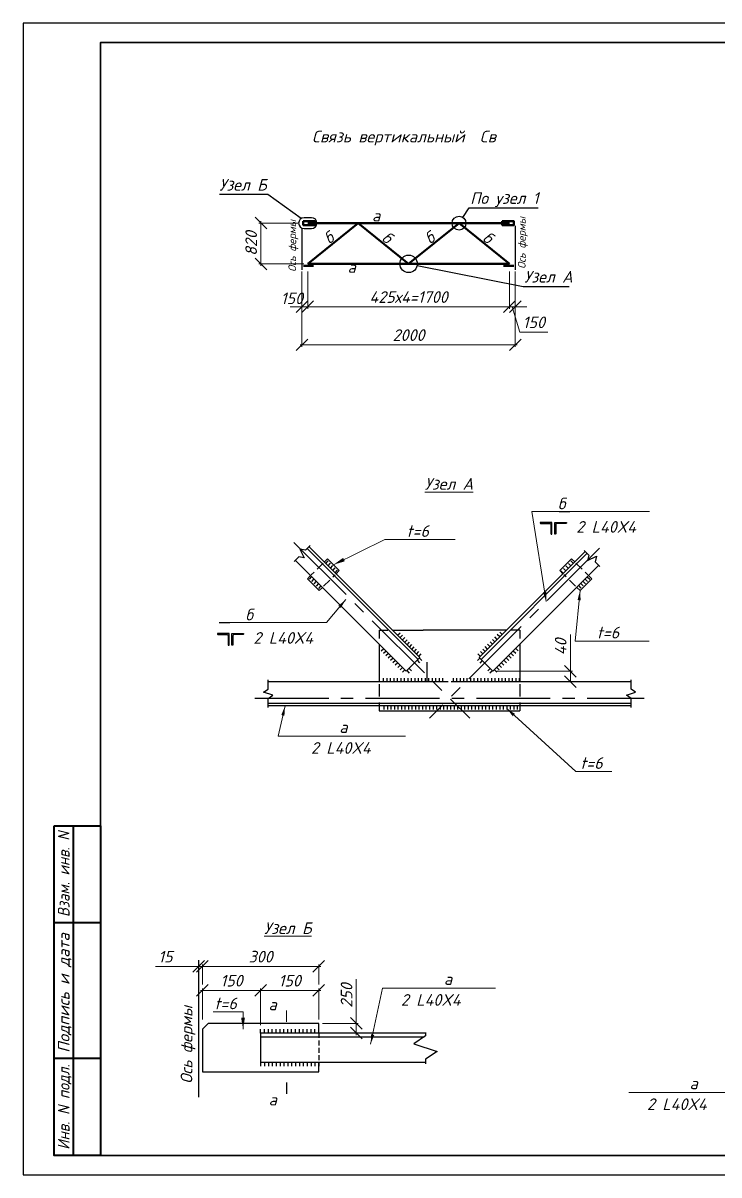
# Model space of a CAD drawing. Extents: x 108150 to 142535, y -18867 to -9422.
# Drawn here: x 139541.3 to 139720.8, y -16848.3 to -16551.3 of the extents above; entities that cross this region are included whole.
import ezdxf
from ezdxf.enums import TextEntityAlignment as Align

# ---------------------------------------------------------------- set-up
doc = ezdxf.new("R2010")
doc.units = 0
doc.header["$MEASUREMENT"] = 0
doc.header["$PDMODE"] = 32
doc.header["$PDSIZE"] = 0.6
for name, pattern in [('НЕВИДИМАЯ', [9.525, 6.35, -3.175]), ('НЕВИДИМАЯ2', [4.7625, 3.175, -1.5875]), ('осевая2', [28.575, 19.05, -3.175, 3.175, -3.175])]:
    doc.linetypes.add(name, pattern=pattern)
doc.styles.add('ISO_1.0', font='isocpeur.ttf')
doc.styles.add('Romans', font='Romans.shx')
doc.styles.add('ГОСТ -3', font='isocpeui.ttf', dxfattribs={"height": 3})
doc.dimstyles.new('FM 100-ISO-3', dxfattribs={"dimtxt": 3, "dimasz": 3, "dimexe": 0.5, "dimexo": 1, "dimgap": 1, "dimtad": 1, "dimdec": 0, "dimlfac": 100, "dimdsep": 46, "dimtxsty": 'ISO_1.0', "dimblk": 'OBLIQUE', "dimcen": 3, "dimdle": 0.5, "dimclrd": 7, "dimclre": 7, "dimclrt": 7, "dimadec": 0, "dimazin": 0, "dimtfac": 1, "dimtdec": 0, "dimtmove": 1, "dimatfit": 3, "dimfxl": 1, "dimlwd": 15, "dimlwe": 15, "dimarcsym": 0})
doc.dimstyles.new('FM-50-Р-3', dxfattribs={"dimtxt": 3.5, "dimasz": 3, "dimexe": 0.5, "dimexo": 1, "dimgap": 1, "dimtad": 1, "dimdec": 0, "dimlfac": 50, "dimdsep": 46, "dimtxsty": 'Romans', "dimblk": 'OBLIQUE', "dimcen": 3, "dimdle": 0.5, "dimclrd": 7, "dimclre": 7, "dimclrt": 7, "dimadec": 0, "dimazin": 0, "dimtfac": 1, "dimtdec": 0, "dimtmove": 0, "dimatfit": 3, "dimfxl": 1.25, "dimlwd": 15, "dimlwe": 15, "dimarcsym": 0})
doc.dimstyles.new('FM10-ISO-3', dxfattribs={"dimtxt": 3, "dimasz": 3, "dimexe": 0.5, "dimexo": 1, "dimgap": 1, "dimtad": 1, "dimdec": 0, "dimlfac": 10, "dimdsep": 46, "dimtxsty": 'ISO_1.0', "dimblk": 'OBLIQUE', "dimcen": 3, "dimdle": 0.5, "dimclrd": 7, "dimclre": 7, "dimclrt": 7, "dimadec": 0, "dimazin": 0, "dimtfac": 1, "dimtdec": 0, "dimtmove": 0, "dimatfit": 3, "dimfxl": 1.25, "dimlwd": 15, "dimlwe": 15, "dimarcsym": 0})
doc.dimstyles.new('FM100-ISO-3', dxfattribs={"dimtxt": 3, "dimasz": 3, "dimexe": 0.5, "dimexo": 1, "dimgap": 1, "dimtad": 1, "dimdec": 0, "dimlfac": 100, "dimdsep": 46, "dimtxsty": 'ISO_1.0', "dimblk": 'OBLIQUE', "dimcen": 3, "dimdle": 0.5, "dimclrd": 7, "dimclre": 7, "dimclrt": 7, "dimadec": 0, "dimazin": 0, "dimtfac": 1, "dimtdec": 0, "dimtmove": 0, "dimatfit": 3, "dimfxl": 1.25, "dimlwd": 15, "dimlwe": 15, "dimarcsym": 0})
doc.dimstyles.new('м100', dxfattribs={"dimtxt": 2.5, "dimasz": 2.5, "dimexe": 2, "dimexo": 0.625, "dimtad": 1, "dimdec": 0, "dimlfac": 100, "dimtxsty": 'Standard', "dimblk": 'OBLIQUE', "dimcen": -2.5, "dimdle": 2, "dimadec": 0, "dimazin": 0, "dimtfac": 1, "dimtdec": 0, "dimtmove": 0, "dimatfit": 3, "dimfxl": 1, "dimarcsym": 0})

# ---------------------------------------------------------------- blocks, each defined once
blk = doc.blocks.new('_Oblique')
at = {"color": 0, "linetype": 'ByBlock', "lineweight": -2}
blk.add_line((-0.5, -0.5), (0.5, 0.5), dxfattribs=at)
blk = doc.blocks.new('*D2775')
at = {"color": 7, "lineweight": 15, "transparency": 16777216}
for p, q in [((139613.28, -16615.4), (139613.28, -16625)), ((139614.78, -16615.4), (139614.78, -16625)), ((139613.28, -16624.5), (139610.28, -16624.5)), ((139613.28, -16624.5), (139614.78, -16624.5)), ((139614.78, -16624.5), (139617.78, -16624.5))]:
    blk.add_line(p, q, dxfattribs=at)
at = {"layer": 'Defpoints', "color": 0, "lineweight": 0, "transparency": 16777216}
for p in [(139613.28, -16614.4), (139614.78, -16614.4), (139614.78, -16624.5)]:
    blk.add_point(p, dxfattribs=at)
at = {"color": 7, "lineweight": 15, "transparency": 16777216, "xscale": 3, "yscale": 3, "zscale": 3}
blk.add_blockref('_Oblique', (139613.28, -16624.5), dxfattribs=at)
at = {"color": 7, "lineweight": 15, "transparency": 16777216, "xscale": 3, "yscale": 3, "zscale": 3, "rotation": 180}
blk.add_blockref('_Oblique', (139614.78, -16624.5), dxfattribs=at)
at = {"color": 7, "lineweight": 25, "transparency": 16777216, "insert": (139610.69, -16622.31), "char_height": 3, "attachment_point": 5, "style": 'ГОСТ -3'}
blk.add_mtext('150', dxfattribs=at)
blk = doc.blocks.new('*D2776')
at = {"color": 7, "lineweight": 15, "transparency": 16777216}
for p, q in [((139614.78, -16615.4), (139614.78, -16625)), ((139666.78, -16615.4), (139666.78, -16625)), ((139614.28, -16624.5), (139667.28, -16624.5))]:
    blk.add_line(p, q, dxfattribs=at)
at = {"layer": 'Defpoints', "color": 0, "lineweight": 0, "transparency": 16777216}
for p in [(139614.78, -16614.4), (139666.78, -16614.4), (139666.78, -16624.5)]:
    blk.add_point(p, dxfattribs=at)
at = {"color": 7, "lineweight": 15, "transparency": 16777216, "xscale": 3, "yscale": 3, "zscale": 3, "rotation": 180}
blk.add_blockref('_Oblique', (139614.78, -16624.5), dxfattribs=at)
at = {"color": 7, "lineweight": 15, "transparency": 16777216, "xscale": 3, "yscale": 3, "zscale": 3}
blk.add_blockref('_Oblique', (139666.78, -16624.5), dxfattribs=at)
at = {"color": 7, "lineweight": 25, "transparency": 16777216, "insert": (139640.78, -16621.99), "char_height": 3, "attachment_point": 5, "style": 'ГОСТ -3'}
blk.add_mtext('425х4=1700', dxfattribs=at)
blk = doc.blocks.new('*D2777')
at = {"color": 7, "lineweight": 15, "transparency": 16777216}
for p, q in [((139666.78, -16615.4), (139666.78, -16625)), ((139668.28, -16615.4), (139668.28, -16625)), ((139666.78, -16624.5), (139663.78, -16624.5)), ((139666.78, -16624.5), (139668.28, -16624.5)), ((139666.78, -16624.5), (139668.28, -16624.5)), ((139667.53, -16624.5), (139669.48, -16631)), ((139668.28, -16624.5), (139671.28, -16624.5)), ((139669.48, -16631), (139676.68, -16631))]:
    blk.add_line(p, q, dxfattribs=at)
at = {"layer": 'Defpoints', "color": 0, "lineweight": 0, "transparency": 16777216}
for p in [(139666.78, -16614.4), (139668.28, -16614.4), (139668.28, -16624.5)]:
    blk.add_point(p, dxfattribs=at)
at = {"color": 7, "lineweight": 15, "transparency": 16777216, "xscale": 3, "yscale": 3, "zscale": 3}
blk.add_blockref('_Oblique', (139666.78, -16624.5), dxfattribs=at)
at = {"color": 7, "lineweight": 15, "transparency": 16777216, "xscale": 3, "yscale": 3, "zscale": 3, "rotation": 180}
blk.add_blockref('_Oblique', (139668.28, -16624.5), dxfattribs=at)
at = {"color": 7, "lineweight": 25, "transparency": 16777216, "insert": (139673.08, -16628.5), "char_height": 3, "attachment_point": 5, "style": 'ГОСТ -3'}
blk.add_mtext('150', dxfattribs=at)
blk = doc.blocks.new('*D2778')
at = {"color": 7, "lineweight": 15, "transparency": 16777216}
for p, q in [((139613.28, -16622.31), (139613.28, -16634.8)), ((139668.28, -16622.31), (139668.28, -16634.8)), ((139612.78, -16634.3), (139668.78, -16634.3))]:
    blk.add_line(p, q, dxfattribs=at)
at = {"layer": 'Defpoints', "color": 0, "lineweight": 0, "transparency": 16777216}
for p in [(139613.28, -16621.31), (139668.28, -16621.31), (139668.28, -16634.3)]:
    blk.add_point(p, dxfattribs=at)
at = {"color": 7, "lineweight": 15, "transparency": 16777216, "xscale": 3, "yscale": 3, "zscale": 3, "rotation": 180}
blk.add_blockref('_Oblique', (139613.28, -16634.3), dxfattribs=at)
at = {"color": 7, "lineweight": 15, "transparency": 16777216, "xscale": 3, "yscale": 3, "zscale": 3}
blk.add_blockref('_Oblique', (139668.28, -16634.3), dxfattribs=at)
at = {"color": 7, "lineweight": 25, "transparency": 16777216, "insert": (139640.78, -16631.8), "char_height": 3, "attachment_point": 5, "style": 'ГОСТ -3'}
blk.add_mtext('2000', dxfattribs=at)
blk = doc.blocks.new('*D2919')
at = {"color": 7, "lineweight": 15, "ltscale": 0.5, "transparency": 16777216}
for p, q in [((139682.51, -16718.46), (139682.51, -16709.01)), ((139682.51, -16721.11), (139682.51, -16717.96)), ((139663.53, -16718.46), (139683.01, -16718.46)), ((139663.53, -16721.11), (139683.01, -16721.11))]:
    blk.add_line(p, q, dxfattribs=at)
at = {"layer": 'Defpoints', "color": 0, "lineweight": 0, "ltscale": 0.5, "transparency": 16777216}
for p in [(139662.53, -16718.46), (139662.53, -16721.11), (139682.51, -16721.11)]:
    blk.add_point(p, dxfattribs=at)
at = {"color": 7, "lineweight": 15, "ltscale": 0.5, "transparency": 16777216, "xscale": 3, "yscale": 3, "zscale": 3}
for p, rotation in [((139682.51, -16718.46), 90), ((139682.51, -16721.11), 270)]:
    blk.add_blockref('_Oblique', p, dxfattribs=dict(at, rotation=rotation))
at = {"color": 7, "lineweight": 25, "ltscale": 0.5, "transparency": 16777216, "insert": (139680.01, -16712.18), "char_height": 3, "attachment_point": 5, "rotation": 90, "style": 'ГОСТ -3'}
blk.add_mtext('40', dxfattribs=at)
blk = doc.blocks.new('*U2672')
at = {"color": 0, "linetype": 'ByBlock', "lineweight": -2, "ltscale": 100}
blk.add_lwpolyline([(0, 0), (75, 0), (75, 3, 0.414214), (72, 6), (15, 6, -0.414214), (6, 15), (6, 72, 0.414214), (3, 75), (0, 75)], format="xyb", close=True, dxfattribs=at)
blk = doc.blocks.new('*U2670')
at = {"color": 0, "lineweight": -2}
for p, q in [((0, 0), (0, 1)), ((1, 0), (1, 1)), ((2, 0), (2, 1)), ((3, 0), (3, 1)), ((4, 0), (4, 1)), ((5, 0), (5, 1)), ((6, 0), (6, 1)), ((7, 0), (7, 1)), ((8, 0), (8, 1)), ((9, 0), (9, 1)), ((10, 0), (10, 1)), ((11, 0), (11, 1)), ((12, 0), (12, 1)), ((13, 0), (13, 1)), ((14, 0), (14, 1)), ((15, 0), (15, 1))]:
    blk.add_line(p, q, dxfattribs=at)
blk = doc.blocks.new('*D2920')
at = {"color": 7, "lineweight": 15, "ltscale": 0.1, "transparency": 16777216}
for p, q in [((139587.12, -16800.75), (139603.12, -16800.75)), ((139587.62, -16808.25), (139587.62, -16800.25)), ((139602.62, -16809.75), (139602.62, -16800.25))]:
    blk.add_line(p, q, dxfattribs=at)
at = {"layer": 'Defpoints', "color": 0, "lineweight": 0, "ltscale": 0.1, "transparency": 16777216}
for p in [(139602.62, -16800.75), (139587.62, -16809.25), (139602.62, -16810.75)]:
    blk.add_point(p, dxfattribs=at)
at = {"color": 7, "lineweight": 15, "ltscale": 0.1, "transparency": 16777216, "xscale": 3, "yscale": 3, "zscale": 3, "rotation": 180}
blk.add_blockref('_Oblique', (139587.62, -16800.75), dxfattribs=at)
at = {"color": 7, "lineweight": 15, "ltscale": 0.1, "transparency": 16777216, "xscale": 3, "yscale": 3, "zscale": 3}
blk.add_blockref('_Oblique', (139602.62, -16800.75), dxfattribs=at)
at = {"color": 7, "lineweight": 25, "ltscale": 0.1, "transparency": 16777216, "insert": (139595.12, -16798.25), "char_height": 3, "attachment_point": 5, "style": 'ГОСТ -3'}
blk.add_mtext('150', dxfattribs=at)
blk = doc.blocks.new('*D2921')
at = {"color": 7, "lineweight": 15, "ltscale": 0.1, "transparency": 16777216}
for p, q in [((139602.12, -16800.75), (139618.12, -16800.75)), ((139602.62, -16809.75), (139602.62, -16800.25)), ((139617.62, -16808.25), (139617.62, -16800.25))]:
    blk.add_line(p, q, dxfattribs=at)
at = {"layer": 'Defpoints', "color": 0, "lineweight": 0, "ltscale": 0.1, "transparency": 16777216}
for p in [(139617.62, -16800.75), (139617.62, -16809.25), (139602.62, -16810.75)]:
    blk.add_point(p, dxfattribs=at)
at = {"color": 7, "lineweight": 15, "ltscale": 0.1, "transparency": 16777216, "xscale": 3, "yscale": 3, "zscale": 3, "rotation": 180}
blk.add_blockref('_Oblique', (139602.62, -16800.75), dxfattribs=at)
at = {"color": 7, "lineweight": 15, "ltscale": 0.1, "transparency": 16777216, "xscale": 3, "yscale": 3, "zscale": 3}
blk.add_blockref('_Oblique', (139617.62, -16800.75), dxfattribs=at)
at = {"color": 7, "lineweight": 25, "ltscale": 0.1, "transparency": 16777216, "insert": (139610.12, -16798.25), "char_height": 3, "attachment_point": 5, "style": 'ГОСТ -3'}
blk.add_mtext('150', dxfattribs=at)
blk = doc.blocks.new('*D2779')
at = {"color": 7, "lineweight": 15, "ltscale": 0.1, "transparency": 16777216}
for p, q in [((139587.12, -16794.55), (139618.12, -16794.55)), ((139587.62, -16799.25), (139587.62, -16794.05)), ((139617.62, -16799.25), (139617.62, -16794.05))]:
    blk.add_line(p, q, dxfattribs=at)
at = {"layer": 'Defpoints', "color": 0, "lineweight": 0, "ltscale": 0.1, "transparency": 16777216}
for p in [(139617.62, -16794.55), (139587.62, -16800.25), (139617.62, -16800.25)]:
    blk.add_point(p, dxfattribs=at)
at = {"color": 7, "lineweight": 15, "ltscale": 0.1, "transparency": 16777216, "xscale": 3, "yscale": 3, "zscale": 3, "rotation": 180}
blk.add_blockref('_Oblique', (139587.62, -16794.55), dxfattribs=at)
at = {"color": 7, "lineweight": 15, "ltscale": 0.1, "transparency": 16777216, "xscale": 3, "yscale": 3, "zscale": 3}
blk.add_blockref('_Oblique', (139617.62, -16794.55), dxfattribs=at)
at = {"color": 7, "lineweight": 25, "ltscale": 0.1, "transparency": 16777216, "insert": (139602.62, -16792.05), "char_height": 3, "attachment_point": 5, "style": 'ГОСТ -3'}
blk.add_mtext('300', dxfattribs=at)
blk = doc.blocks.new('*D2923')
at = {"color": 7, "lineweight": 15, "ltscale": 0.1, "transparency": 16777216}
for p, q in [((139627.28, -16809.25), (139627.28, -16797.87)), ((139618.62, -16809.25), (139627.78, -16809.25)), ((139627.28, -16812.25), (139627.28, -16809.25)), ((139618.62, -16811.75), (139627.78, -16811.75))]:
    blk.add_line(p, q, dxfattribs=at)
at = {"layer": 'Defpoints', "color": 0, "lineweight": 0, "ltscale": 0.1, "transparency": 16777216}
for p in [(139617.62, -16809.25), (139627.28, -16809.25), (139617.62, -16811.75)]:
    blk.add_point(p, dxfattribs=at)
at = {"color": 7, "lineweight": 15, "ltscale": 0.1, "transparency": 16777216, "xscale": 3, "yscale": 3, "zscale": 3}
for p, rotation in [((139627.28, -16809.25), 90), ((139627.28, -16811.75), 270)]:
    blk.add_blockref('_Oblique', p, dxfattribs=dict(at, rotation=rotation))
at = {"color": 7, "lineweight": 25, "ltscale": 0.1, "transparency": 16777216, "insert": (139624.78, -16802.06), "char_height": 3, "attachment_point": 5, "rotation": 90, "style": 'ГОСТ -3'}
blk.add_mtext('250', dxfattribs=at)
blk = doc.blocks.new('*D2924')
at = {"color": 7, "lineweight": 15, "ltscale": 0.1, "transparency": 16777216}
for p, q in [((139586.62, -16794.55), (139575.51, -16794.55)), ((139586.62, -16796.01), (139586.62, -16794.05)), ((139587.62, -16794.55), (139586.62, -16794.55)), ((139587.62, -16796.01), (139587.62, -16794.05)), ((139587.62, -16794.55), (139590.62, -16794.55))]:
    blk.add_line(p, q, dxfattribs=at)
at = {"layer": 'Defpoints', "color": 0, "lineweight": 0, "ltscale": 0.1, "transparency": 16777216}
for p in [(139586.62, -16794.55), (139586.62, -16797.01), (139587.62, -16797.01)]:
    blk.add_point(p, dxfattribs=at)
at = {"color": 7, "lineweight": 15, "ltscale": 0.1, "transparency": 16777216, "xscale": 3, "yscale": 3, "zscale": 3}
blk.add_blockref('_Oblique', (139586.62, -16794.55), dxfattribs=at)
at = {"color": 7, "lineweight": 15, "ltscale": 0.1, "transparency": 16777216, "xscale": 3, "yscale": 3, "zscale": 3, "rotation": 180}
blk.add_blockref('_Oblique', (139587.62, -16794.55), dxfattribs=at)
at = {"color": 7, "lineweight": 25, "ltscale": 0.1, "transparency": 16777216, "insert": (139578.07, -16792.05), "char_height": 3, "attachment_point": 5, "style": 'ГОСТ -3'}
blk.add_mtext('15', dxfattribs=at)

msp = doc.modelspace()

# ---------------------------------------------------------------- linework, layer by layer
at = {"color": 7, "lineweight": 15}
for p, q in [((139612.284, -16602.9258, -754.4947), (139602.182, -16602.9258, -754.4947)), ((139602.682, -16613.9258, -754.4947), (139602.682, -16602.4258, -754.4947)), ((139613.784, -16613.4258, -754.4947), (139602.182, -16613.4258, -754.4947))]:
    msp.add_line(p, q, dxfattribs=at)
at = {"color": 7, "lineweight": 25}
for p, q in [((139613.284, -16604.2982, -754.4947), (139613.284, -16614.9258, -754.4947)), ((139668.284, -16603.5791, -754.4947), (139668.284, -16614.9258, -754.4947)), ((139679.6084, -16677.257, -754.4947), (139682.329, -16677.257, -754.4947)), ((139619.9057, -16689.4675, -754.4947), (139619.0686, -16690.2937, -754.4947)), ((139619.416, -16690.6407, -754.4947), (139620.0523, -16690.0043, -754.4947)), ((139622.9136, -16692.5152, -754.4947), (139619.9057, -16689.4675, -754.4947)), ((139620.0243, -16691.2491, -754.4947), (139620.6607, -16690.6127, -754.4947)), ((139620.6327, -16691.8574, -754.4947), (139621.2691, -16691.221, -754.4947)), ((139679.7813, -16692.5152, -754.4947), (139682.7893, -16689.4675, -754.4947)), ((139681.9884, -16691.9313, -754.4947), (139681.352, -16691.2949, -754.4947)), ((139682.6313, -16691.2885, -754.4947), (139681.9949, -16690.6521, -754.4947)), ((139683.2741, -16690.6456, -754.4947), (139682.6378, -16690.0092, -754.4947)), ((139682.7893, -16689.4675, -754.4947), (139683.6263, -16690.2937, -754.4947)), ((139615.51, -16693.8059, -754.4947), (139614.6947, -16694.6106, -754.4947)), ((139615.7597, -16694.0556, -754.4947), (139615.1233, -16694.692, -754.4947)), ((139621.2411, -16692.4658, -754.4947), (139621.8775, -16691.8294, -754.4947)), ((139621.8494, -16693.0742, -754.4947), (139622.4858, -16692.4378, -754.4947)), ((139622.0969, -16693.3213, -754.4947), (139622.9136, -16692.5152, -754.4947)), ((139680.598, -16693.3213, -754.4947), (139679.7813, -16692.5152, -754.4947)), ((139680.7026, -16693.2171, -754.4947), (139680.0662, -16692.5807, -754.4947)), ((139681.3455, -16692.5742, -754.4947), (139680.7091, -16691.9378, -754.4947)), ((139686.8721, -16694.1187, -754.4947), (139687.5085, -16694.7551, -754.4947)), ((139687.185, -16693.8059, -754.4947), (139688.0002, -16694.6105, -754.4947)), ((139614.6948, -16694.6105, -754.4947), (139617.7027, -16697.6581, -754.4947)), ((139616.366, -16694.6618, -754.4947), (139615.7296, -16695.2982, -754.4947)), ((139616.9722, -16695.268, -754.4947), (139616.3358, -16695.9044, -754.4947)), ((139617.5784, -16695.8742, -754.4947), (139616.942, -16696.5106, -754.4947)), ((139618.1846, -16696.4805, -754.4947), (139617.5482, -16697.1169, -754.4947)), ((139617.7027, -16697.6581, -754.4947), (139618.538, -16696.8338, -754.4947)), ((139684.9922, -16697.6581, -754.4947), (139684.157, -16696.8338, -754.4947)), ((139684.6012, -16696.3896, -754.4947), (139685.2376, -16697.026, -754.4947)), ((139688.0002, -16694.6105, -754.4947), (139684.9922, -16697.6581, -754.4947)), ((139685.1689, -16695.8219, -754.4947), (139685.8053, -16696.4583, -754.4947)), ((139685.7366, -16695.2542, -754.4947), (139686.373, -16695.8905, -754.4947)), ((139686.3044, -16694.6864, -754.4947), (139686.9408, -16695.3228, -754.4947)), ((139591.9426, -16705.8866, -754.4947), (139594.6632, -16705.8866, -754.4947)), ((139636.607, -16707.8317, -754.4947), (139644.5475, -16707.8317, -754.4947)), ((139637.9574, -16709.1821, -754.4947), (139638.5938, -16708.5457, -754.4947)), ((139638.5642, -16709.789, -754.4947), (139639.2006, -16709.1526, -754.4947)), ((139664.2884, -16709.6313, -754.4947), (139663.652, -16708.9949, -754.4947)), ((139664.912, -16709.0077, -754.4947), (139664.2756, -16708.3713, -754.4947)), ((139633.2, -16711.4958, -754.4947), (139633.2, -16721.1059, -754.4947)), ((139639.1711, -16710.3959, -754.4947), (139639.8075, -16709.7595, -754.4947)), ((139639.778, -16711.0028, -754.4947), (139640.4144, -16710.3664, -754.4947)), ((139640.3849, -16711.6097, -754.4947), (139641.0213, -16710.9733, -754.4947)), ((139640.9918, -16712.2165, -754.4947), (139641.6282, -16711.5802, -754.4947)), ((139641.5987, -16712.8234, -754.4947), (139642.2351, -16712.187, -754.4947)), ((139661.1707, -16712.749, -754.4947), (139660.5343, -16712.1126, -754.4947)), ((139661.7942, -16712.1255, -754.4947), (139661.1579, -16711.4891, -754.4947)), ((139662.4178, -16711.5019, -754.4947), (139661.7814, -16710.8655, -754.4947)), ((139663.0413, -16710.8784, -754.4947), (139662.4049, -16710.242, -754.4947)), ((139663.6649, -16710.2548, -754.4947), (139663.0285, -16709.6184, -754.4947)), ((139669.495, -16711.4958, -754.4947), (139669.495, -16721.1059, -754.4947)), ((139634.3752, -16712.671, -754.4947), (139633.7388, -16713.3074, -754.4947)), ((139634.9788, -16713.2746, -754.4947), (139634.3424, -16713.911, -754.4947)), ((139635.5823, -16713.8781, -754.4947), (139634.9459, -16714.5145, -754.4947)), ((139636.1858, -16714.4816, -754.4947), (139635.5494, -16715.118, -754.4947)), ((139636.7893, -16715.0852, -754.4947), (139636.1529, -16715.7216, -754.4947)), ((139642.2056, -16713.4303, -754.4947), (139642.842, -16712.7939, -754.4947)), ((139642.8125, -16714.0372, -754.4947), (139643.4489, -16713.4008, -754.4947)), ((139643.4194, -16714.6441, -754.4947), (139644.0558, -16714.0077, -754.4947)), ((139643.5498, -16715.0688, -754.4947), (139644.1862, -16715.7052, -754.4947)), ((139659.1646, -16715.0882, -754.4947), (139658.5282, -16715.7246, -754.4947)), ((139659.3001, -16714.6196, -754.4947), (139658.6637, -16713.9832, -754.4947)), ((139659.9236, -16713.9961, -754.4947), (139659.2872, -16713.3597, -754.4947)), ((139660.5472, -16713.3726, -754.4947), (139659.9108, -16712.7362, -754.4947)), ((139665.9599, -16715.0309, -754.4947), (139666.5963, -16715.6673, -754.4947)), ((139666.57, -16714.4207, -754.4947), (139667.2064, -16715.0571, -754.4947)), ((139667.1802, -16713.8105, -754.4947), (139667.8166, -16714.4469, -754.4947)), ((139667.7904, -16713.2003, -754.4947), (139668.4268, -16713.8367, -754.4947)), ((139668.4006, -16712.5902, -754.4947), (139669.037, -16713.2265, -754.4947)), ((139637.3929, -16715.6887, -754.4947), (139636.7565, -16716.3251, -754.4947)), ((139637.9964, -16716.2922, -754.4947), (139637.36, -16716.9286, -754.4947)), ((139638.5999, -16716.8957, -754.4947), (139637.9635, -16717.5321, -754.4947)), ((139639.2035, -16717.4993, -754.4947), (139638.5671, -16718.1357, -754.4947)), ((139639.807, -16718.1028, -754.4947), (139639.1706, -16718.7392, -754.4947)), ((139640.9069, -16717.7117, -754.4947), (139641.5433, -16718.3481, -754.4947)), ((139642.9953, -16715.6233, -754.4947), (139643.6317, -16716.2597, -754.4947)), ((139659.7961, -16715.7197, -754.4947), (139659.1597, -16716.3561, -754.4947)), ((139661.8086, -16717.7322, -754.4947), (139661.1722, -16718.3686, -754.4947)), ((139662.9089, -16718.0819, -754.4947), (139663.5453, -16718.7183, -754.4947)), ((139663.5191, -16717.4717, -754.4947), (139664.1555, -16718.1081, -754.4947)), ((139664.1293, -16716.8615, -754.4947), (139664.7657, -16717.4979, -754.4947)), ((139664.7395, -16716.2513, -754.4947), (139665.3759, -16716.8877, -754.4947)), ((139665.3497, -16715.6411, -754.4947), (139665.9861, -16716.2775, -754.4947)), ((139634.328, -16721.1059, -754.4947), (139634.328, -16720.2059, -754.4947)), ((139635.2271, -16721.1059, -754.4947), (139635.2271, -16720.2059, -754.4947)), ((139636.1262, -16721.1059, -754.4947), (139636.1262, -16720.2059, -754.4947)), ((139637.0424, -16721.1059, -754.4947), (139637.0424, -16720.2059, -754.4947)), ((139637.9415, -16721.1059, -754.4947), (139637.9415, -16720.2059, -754.4947)), ((139638.8406, -16721.1059, -754.4947), (139638.8406, -16720.2059, -754.4947)), ((139639.7396, -16721.1059, -754.4947), (139639.7396, -16720.2059, -754.4947)), ((139640.3127, -16718.3059, -754.4947), (139640.949, -16718.9423, -754.4947)), ((139640.6387, -16721.1059, -754.4947), (139640.6387, -16720.2059, -754.4947)), ((139641.5378, -16721.1059, -754.4947), (139641.5378, -16720.2059, -754.4947)), ((139642.4368, -16721.1059, -754.4947), (139642.4368, -16720.2059, -754.4947)), ((139643.3359, -16721.1059, -754.4947), (139643.3359, -16720.2059, -754.4947)), ((139644.235, -16721.1059, -754.4947), (139644.235, -16720.2059, -754.4947)), ((139645.134, -16721.1059, -754.4947), (139645.134, -16720.2059, -754.4947)), ((139646.0331, -16721.1059, -754.4947), (139646.0331, -16720.2059, -754.4947)), ((139646.9322, -16721.1059, -754.4947), (139646.9322, -16720.2059, -754.4947)), ((139647.8312, -16721.1059, -754.4947), (139647.8312, -16720.2059, -754.4947)), ((139648.7303, -16721.1059, -754.4947), (139648.7303, -16720.2059, -754.4947)), ((139649.6294, -16721.1059, -754.4947), (139649.6294, -16720.2059, -754.4947)), ((139652.3265, -16721.1059, -754.4947), (139652.3265, -16720.2059, -754.4947)), ((139653.2256, -16721.1059, -754.4947), (139653.2256, -16720.2059, -754.4947)), ((139654.1247, -16721.1059, -754.4947), (139654.1247, -16720.2059, -754.4947)), ((139655.0237, -16721.1059, -754.4947), (139655.0237, -16720.2059, -754.4947)), ((139655.9228, -16721.1059, -754.4947), (139655.9228, -16720.2059, -754.4947)), ((139656.8219, -16721.1059, -754.4947), (139656.8219, -16720.2059, -754.4947)), ((139657.7209, -16721.1059, -754.4947), (139657.7209, -16720.2059, -754.4947)), ((139658.62, -16721.1059, -754.4947), (139658.62, -16720.2059, -754.4947)), ((139659.5191, -16721.1059, -754.4947), (139659.5191, -16720.2059, -754.4947)), ((139660.4181, -16721.1059, -754.4947), (139660.4181, -16720.2059, -754.4947)), ((139661.3172, -16721.1059, -754.4947), (139661.3172, -16720.2059, -754.4947)), ((139662.3959, -16718.3196, -754.4947), (139661.7595, -16718.9559, -754.4947)), ((139662.2163, -16721.1059, -754.4947), (139662.2163, -16720.2059, -754.4947)), ((139663.1153, -16721.1059, -754.4947), (139663.1153, -16720.2059, -754.4947)), ((139664.0144, -16721.1059, -754.4947), (139664.0144, -16720.2059, -754.4947)), ((139664.9135, -16721.1059, -754.4947), (139664.9135, -16720.2059, -754.4947)), ((139665.8125, -16721.1059, -754.4947), (139665.8125, -16720.2059, -754.4947)), ((139666.7116, -16721.1059, -754.4947), (139666.7116, -16720.2059, -754.4947)), ((139667.6107, -16721.1059, -754.4947), (139667.6107, -16720.2059, -754.4947)), ((139668.5097, -16721.1059, -754.4947), (139668.5097, -16720.2059, -754.4947)), ((139669.4088, -16721.1059, -754.4947), (139669.4088, -16720.2059, -754.4947)), ((139633.2, -16727.4059, -754.4947), (139633.2, -16728.7069, -754.4947)), ((139633.2, -16728.7069, -754.4947), (139669.495, -16728.7069, -754.4947)), ((139634.4108, -16727.4059, -754.4947), (139634.4108, -16728.3059, -754.4947)), ((139635.3156, -16727.4059, -754.4947), (139635.3156, -16728.3059, -754.4947)), ((139636.2204, -16727.4059, -754.4947), (139636.2204, -16728.3059, -754.4947)), ((139637.1252, -16727.4059, -754.4947), (139637.1252, -16728.3059, -754.4947)), ((139638.03, -16727.4059, -754.4947), (139638.03, -16728.3059, -754.4947)), ((139638.9348, -16727.4059, -754.4947), (139638.9348, -16728.3059, -754.4947)), ((139639.8396, -16727.4059, -754.4947), (139639.8396, -16728.3059, -754.4947)), ((139640.7444, -16727.4059, -754.4947), (139640.7444, -16728.3059, -754.4947)), ((139641.6492, -16727.4059, -754.4947), (139641.6492, -16728.3059, -754.4947)), ((139642.554, -16727.4059, -754.4947), (139642.554, -16728.3059, -754.4947)), ((139643.4588, -16727.4059, -754.4947), (139643.4588, -16728.3059, -754.4947)), ((139644.3636, -16727.4059, -754.4947), (139644.3636, -16728.3059, -754.4947)), ((139645.2684, -16727.4059, -754.4947), (139645.2684, -16728.3059, -754.4947)), ((139646.1732, -16727.4059, -754.4947), (139646.1732, -16728.3059, -754.4947)), ((139647.078, -16727.4059, -754.4947), (139647.078, -16728.3059, -754.4947)), ((139647.9828, -16727.4059, -754.4947), (139647.9828, -16728.3059, -754.4947)), ((139648.8876, -16727.4059, -754.4947), (139648.8876, -16728.3059, -754.4947)), ((139649.7924, -16727.4059, -754.4947), (139649.7924, -16728.3059, -754.4947)), ((139650.6972, -16727.4059, -754.4947), (139650.6972, -16728.3059, -754.4947)), ((139651.602, -16727.4059, -754.4947), (139651.602, -16728.3059, -754.4947)), ((139652.5068, -16727.4059, -754.4947), (139652.5068, -16728.3059, -754.4947)), ((139653.4116, -16727.4059, -754.4947), (139653.4116, -16728.3059, -754.4947)), ((139654.3164, -16727.4059, -754.4947), (139654.3164, -16728.3059, -754.4947)), ((139655.2212, -16727.4059, -754.4947), (139655.2212, -16728.3059, -754.4947)), ((139656.126, -16727.4059, -754.4947), (139656.126, -16728.3059, -754.4947)), ((139657.0308, -16727.4059, -754.4947), (139657.0308, -16728.3059, -754.4947)), ((139657.9356, -16727.4059, -754.4947), (139657.9356, -16728.3059, -754.4947)), ((139658.8404, -16727.4059, -754.4947), (139658.8404, -16728.3059, -754.4947)), ((139659.7452, -16727.4059, -754.4947), (139659.7452, -16728.3059, -754.4947)), ((139660.65, -16727.4059, -754.4947), (139660.65, -16728.3059, -754.4947)), ((139661.5548, -16727.4059, -754.4947), (139661.5548, -16728.3059, -754.4947)), ((139662.4596, -16727.4059, -754.4947), (139662.4596, -16728.3059, -754.4947)), ((139663.3644, -16727.4059, -754.4947), (139663.3644, -16728.3059, -754.4947)), ((139664.2692, -16727.4059, -754.4947), (139664.2692, -16728.3059, -754.4947)), ((139665.174, -16727.4059, -754.4947), (139665.174, -16728.3059, -754.4947)), ((139666.0788, -16727.4059, -754.4947), (139666.0788, -16728.3059, -754.4947)), ((139666.9836, -16727.4059, -754.4947), (139666.9836, -16728.3059, -754.4947)), ((139667.8884, -16727.4059, -754.4947), (139667.8884, -16728.3059, -754.4947)), ((139668.7932, -16727.4059, -754.4947), (139668.7932, -16728.3059, -754.4947)), ((139669.495, -16727.4059, -754.4947), (139669.495, -16728.7069, -754.4947)), ((139561.3475, -16758.334, -754.4947), (139549.3475, -16758.334, -754.4947)), ((139549.3475, -16843.334, -754.4947), (139549.3475, -16758.334, -754.4947)), ((139586.6202, -16792.9185, -754.4947), (139586.6202, -16828.251, -754.4947)), ((139561.3475, -16843.334, -754.4947), (139549.3475, -16843.334, -754.4947))]:
    msp.add_line(p, q, dxfattribs=at)
at = {"color": 7, "lineweight": 50}
for p, q in [((139666.784, -16602.9258, -754.4947), (139614.784, -16602.9258, -754.4947)), ((139640.784, -16613.4258, -754.4947), (139627.784, -16602.9222, -754.4947)), ((139640.784, -16613.4258, -754.4947), (139653.784, -16602.9222, -754.4947)), ((139614.784, -16613.4258, -754.4947), (139666.784, -16613.4258, -754.4947))]:
    msp.add_line(p, q, dxfattribs=at)
at = {"color": 7, "lineweight": 50, "ltscale": 0.5}
for p, q in [((139614.784, -16613.4258, -754.4947), (139627.7885, -16602.9258, -754.4947)), ((139653.7794, -16602.9258, -754.4947), (139666.784, -16613.4258, -754.4947))]:
    msp.add_line(p, q, dxfattribs=at)
at = {"color": 7, "lineweight": 50, "ltscale": 0.1}
for p, q in [((139613.6734, -16613.9141, -754.4947), (139616.284, -16613.9141, -754.4947)), ((139667.9547, -16613.9141, -754.4947), (139665.284, -16613.9141, -754.4947))]:
    msp.add_line(p, q, dxfattribs=at)
at = {"color": 7, "linetype": 'осевая2', "lineweight": 25}
for p, q in [((139611.1984, -16685.2372, -754.4947), (139656.5431, -16730.5819, -754.4947)), ((139690, -16686.7337, -754.4947), (139646.1519, -16730.5819, -754.4947)), ((139601.123, -16725.3863, -754.4947), (139701.5719, -16725.3863, -754.4947))]:
    msp.add_line(p, q, dxfattribs=at)
at = {"color": 7, "linetype": 'НЕВИДИМАЯ2', "lineweight": 25, "ltscale": 0.7}
for p, q in [((139618.7583, -16690.6, -754.4947), (139615.6914, -16693.6269, -754.4947)), ((139683.9367, -16690.6, -754.4947), (139687.0036, -16693.6269, -754.4947)), ((139618.8759, -16696.5003, -754.4947), (139621.8494, -16693.5656, -754.4947)), ((139683.8191, -16696.5003, -754.4947), (139680.8456, -16693.5656, -754.4947)), ((139633.2, -16707.8317, -754.4947), (139635.9122, -16707.8317, -754.4947)), ((139633.2, -16707.8317, -754.4947), (139633.2, -16710.3374, -754.4947)), ((139669.495, -16707.8317, -754.4947), (139666.4905, -16707.8317, -754.4947)), ((139669.495, -16707.8317, -754.4947), (139669.495, -16710.5948, -754.4947))]:
    msp.add_line(p, q, dxfattribs=at)
at = {"color": 7, "lineweight": 25, "ltscale": 0.25}
msp.add_line((139666.088, -16707.8317, -754.4947), (139644.5475, -16707.8317, -754.4947), dxfattribs=at)
at = {"color": 7, "lineweight": 25, "ltscale": 0.5}
msp.add_line((139645.5352, -16721.1059, -754.4947), (139645.5352, -16716.1059, -754.4947), dxfattribs=at)
at = {"color": 7, "linetype": 'НЕВИДИМАЯ2', "lineweight": 25}
for p, q in [((139633.2, -16721.7836, -754.4947), (139633.2, -16727.4059, -754.4947)), ((139669.495, -16721.7836, -754.4947), (139669.495, -16727.4059, -754.4947))]:
    msp.add_line(p, q, dxfattribs=at)
at = {"color": 7, "lineweight": 40}
for p, q in [((139554.3475, -16843.334, -754.4947), (139554.3475, -16758.334, -754.4947)), ((139561.3475, -16783.334, -754.4947), (139549.3475, -16783.334, -754.4947)), ((139561.3475, -16818.334, -754.4947), (139549.3475, -16818.334, -754.4947))]:
    msp.add_line(p, q, dxfattribs=at)
at = {"color": 7, "lineweight": 25, "ltscale": 0.1}
for p, q in [((139587.6199, -16810.7463, -754.4947), (139589.1199, -16809.2463, -754.4947)), ((139645.1341, -16811.7463, -754.4947), (139602.6199, -16811.7463, -754.4947)), ((139602.6199, -16811.7463, -754.4947), (139602.6199, -16819.2463, -754.4947)), ((139602.6199, -16812.7463, -754.4947), (139644.7591, -16812.7463, -754.4947)), ((139602.6199, -16819.2463, -754.4947), (139645.1341, -16819.2463, -754.4947))]:
    msp.add_line(p, q, dxfattribs=at)
at = {"color": 7, "linetype": 'НЕВИДИМАЯ', "lineweight": 25, "ltscale": 0.2}
msp.add_line((139617.6199, -16811.7463, -754.4947), (139617.6199, -16819.7463, -754.4947), dxfattribs=at)
at = {"color": 7, "lineweight": 25, "elevation": -754.4947}
msp.add_lwpolyline([(139541.3475, -16848.334), (139961.3475, -16848.334), (139961.3475, -16551.334), (139541.3475, -16551.334)], close=True, dxfattribs=at)
at = {"color": 7, "lineweight": 35, "elevation": -754.4947}
msp.add_lwpolyline([(139561.3475, -16843.334), (139956.3475, -16843.334), (139956.3475, -16556.334), (139561.3475, -16556.334)], close=True, dxfattribs=at)
at = {"color": 7, "lineweight": 25, "elevation": -754.4947}
for points in [[(139613.1126, -16601.728), (139604.4869, -16595.5462), (139592.0369, -16595.5462)], [(139654.7565, -16601.4408), (139656.3673, -16598.9752), (139674.2173, -16598.9752)], [(139642.9881, -16613.8603), (139670.3112, -16619.2457), (139682.1612, -16619.2457)], [(139615.0843, -16686.309), (139643.6969, -16714.9217), (139640.1614, -16718.4572), (139611.5488, -16689.8446)], [(139643.2163, -16715.4023), (139614.6037, -16686.7897)], [(139686.3048, -16687.6149), (139658.9981, -16714.9217), (139662.5336, -16718.4572), (139689.8404, -16691.1504)], [(139659.4787, -16715.4023), (139686.7855, -16688.0955)], [(139604.5565, -16721.1059), (139650.9642, -16721.1059)], [(139651.7308, -16721.1059), (139698.1384, -16721.1059)], [(139604.5565, -16726.6981), (139698.1384, -16726.6981)], [(139698.1384, -16727.4059), (139604.5565, -16727.4059)]]:
    msp.add_lwpolyline(points, dxfattribs=at)
for points, format in [([(139613.8153, -16604.3146), (139615.7526, -16604.3146, 1), (139615.7526, -16601.5371), (139613.8153, -16601.5371, 1), (139613.8153, -16604.3146)], "xyb"), ([(139609.2729, -16808.8734, 0.3, 0.3, 0), (139609.2729, -16805.8734, 0.3, 0.3, 0), (139609.2729, -16806.8734, 0, 0.4, 0), (139607.7729, -16806.8734, 0, 0, 0), (139605.2729, -16806.8734, 0, 0, 0)], "xyseb"), ([(139609.3161, -16824.4202, 0.3, 0.3, 0), (139609.3161, -16827.4202, 0.3, 0.3, 0), (139609.3161, -16826.4202, 0, 0.4, 0), (139607.8161, -16826.4202, 0, 0, 0), (139605.3161, -16826.4202, 0, 0, 0)], "xyseb")]:
    msp.add_lwpolyline(points, format=format, dxfattribs=at)
at = {"color": 7, "lineweight": 50, "ltscale": 0.1, "elevation": -754.4947}
for points in [[(139613.6281, -16602.4376), (139616.6281, -16602.4376), (139616.6281, -16603.4141), (139613.6281, -16603.4141)], [(139664.9409, -16602.4376), (139667.9409, -16602.4376), (139667.9409, -16603.4141), (139664.9409, -16603.4141)]]:
    msp.add_lwpolyline(points, close=True, dxfattribs=at)
at = {"color": 7, "lineweight": 25}
for points in [[(139615.3671, -16686.0262), (139614.1651, -16687.2283), (139612.7508, -16686.9454), (139613.8822, -16689.2082), (139612.468, -16688.9253), (139611.2659, -16690.1274)], [(139686.022, -16687.332), (139687.2241, -16688.5341), (139686.9412, -16689.9483), (139689.204, -16688.8169), (139688.9211, -16690.2312), (139690.1232, -16691.4332)], [(139604.5565, -16727.8059), (139604.5565, -16725.4559), (139605.7565, -16724.6559), (139603.3565, -16723.8559), (139604.5565, -16723.0559), (139604.5565, -16720.7059)], [(139698.1384, -16727.8059), (139698.1384, -16725.4559), (139696.9384, -16724.6559), (139699.3384, -16723.8559), (139698.1384, -16723.0559), (139698.1384, -16720.7059)], [(139645.1341, -16811.6213), (139645.1341, -16812.4963), (139642.1341, -16814.4963), (139648.1341, -16816.4963), (139645.1341, -16818.4963), (139645.1341, -16819.7111)]]:
    msp.add_lwpolyline(points, dxfattribs=at)
at = {"color": 7, "lineweight": 40, "elevation": -754.4947}
msp.add_lwpolyline([(139549.3475, -16758.334), (139561.3475, -16758.334), (139561.3475, -16843.334), (139549.3475, -16843.334)], close=True, dxfattribs=at)
at = {"color": 7, "lineweight": 25, "ltscale": 0.1, "elevation": -754.4947}
for points in [[(139617.6199, -16811.7463), (139617.6199, -16809.2463), (139589.1199, -16809.2463)], [(139587.6199, -16810.7463), (139587.6199, -16821.7463), (139617.6199, -16821.7463), (139617.6199, -16819.2463)]]:
    msp.add_lwpolyline(points, dxfattribs=at)
at = {"color": 7, "lineweight": 25}
for centre, radius in [((139653.784, -16602.9295, -754.4947), 1.7783), ((139640.784, -16613.4258, -754.4947), 2.2465)]:
    msp.add_circle(centre, radius, dxfattribs=at)

# ---------------------------------------------------------------- block references
at = {"color": 7, "lineweight": 15, "xscale": 3, "yscale": 3, "zscale": 3}
for p, rotation in [((139602.682, -16602.9258, -754.4947), 90), ((139602.682, -16613.4258, -754.4947), 270)]:
    msp.add_blockref('_Oblique', p, dxfattribs=dict(at, rotation=rotation))
at = {"color": 7, "lineweight": 25, "ltscale": 0.5, "yscale": 0.04000000000814907, "rotation": 180}
for p, xscale, zscale in [((139677.7317, -16680.1009, -754.4947), 0.04000000000814907, 0.04000000000814907), ((139678.4943, -16680.1009, -754.4947), -0.04000000000814907, 0.04), ((139594.4704, -16708.7305, -754.4947), 0.04000000000814907, 0.04000000000814907), ((139595.233, -16708.7305, -754.4947), -0.04000000000814907, 0.04)]:
    msp.add_blockref('*U2672', p, dxfattribs=dict(at, xscale=xscale, zscale=zscale))
at = {"color": 7, "lineweight": 25}
msp.add_blockref('*U2670', (139602.6199, -16811.7463, -754.4947), dxfattribs=at)
at = {"color": 7, "lineweight": 25, "xscale": -1, "rotation": 180}
msp.add_blockref('*U2670', (139602.6199, -16819.2463, -754.4947), dxfattribs=at)

# ---------------------------------------------------------------- texts
at = {"color": 7, "lineweight": 25, "style": 'ГОСТ -3'}
for s, p in [('Cвязь вертикальный  Cв', (139615.7899, -16582.0944, -754.4947)), ('По узел 1', (139656.6673, -16597.9752, -754.4947)), ('Узел А', (139670.6112, -16618.2457, -754.4947)), ('б', (139679.2615, -16676.7063, -754.4947)), ('t=6', (139640.3045, -16683.8163, -754.4947)), ('2 L40X4', (139684.0268, -16682.737, -754.4947)), ('б', (139598.6835, -16705.3371, -754.4947)), ('2 L40X4', (139600.7655, -16711.3666, -754.4947)), ('t=6', (139689.3588, -16709.9881, -754.4947)), ('а', (139622.9238, -16734.3678, -754.4947)), ('2 L40X4', (139615.5992, -16739.7378, -754.4947)), ('t=6', (139685.0954, -16743.6336, -754.4947)), ('2 L40X4', (139638.798, -16804.6997, -754.4947)), ('2 L40X4', (139702.2681, -16831.5856, -754.4947))]:
    msp.add_text(s, height=3, dxfattribs=at).set_placement(p)
for s, p in [('Узел Б', (139604.1869, -16594.5462, -754.4947)), ('а', (139606.7729, -16805.8734, -754.4947))]:
    msp.add_text(s, height=3, dxfattribs=at).set_placement(p, align=Align.RIGHT)
for s, height, p in [('Ось фермы', 2, (139611.7881, -16615.4889, -754.4947)), ('Ось фермы', 2, (139670.9609, -16614.7042, -754.4947)), ('Подпись и дата', 3, (139553.3475, -16816.834, -754.4947)), ('Ось фермы', 3, (139585.0106, -16824.8033, -754.4947))]:
    msp.add_text(s, height=height, rotation=90, dxfattribs=at).set_placement(p)
at = {"color": 7, "lineweight": 20, "style": 'ГОСТ -3'}
for s, p in [('а', (139631.353, -16602.4917, -754.4947)), ('а', (139625.0471, -16615.7356, -754.4947)), ('а', (139649.8931, -16799.3297, -754.4947)), ('t=6', (139590.7591, -16805.6072, -754.4947)), ('а', (139713.2493, -16826.2155, -754.4947))]:
    msp.add_text(s, height=3, dxfattribs=at).set_placement(p)
for rotation, p in [(35.680462, (139620.2692, -16608.4845, -754.4947)), (35.680462, (139646.2692, -16608.4845, -754.4947)), (324.319538, (139633.5975, -16607.256, -754.4947)), (324.319538, (139659.593, -16607.2597, -754.4947))]:
    msp.add_text('б', height=3, rotation=rotation, dxfattribs=at).set_placement(p)
for s, p in [('%%UУзел А', (139651.1869, -16671.6475, -754.4947)), ('%%UУзел Б', (139609.6357, -16786.1965, -754.4947))]:
    msp.add_text(s, height=3, dxfattribs=at).set_placement(p, align=Align.CENTER)
at = {"color": 7, "lineweight": 25, "style": 'ГОСТ -3'}
for s, width, p, p2 in [('Взам. инв. N', 0.897376, (139553.3475, -16781.834, -754.4947), (139553.3475, -16759.834, -754.4947)), ('Инв. N подл.', 0.931934, (139553.3475, -16841.834, -754.4947), (139553.3475, -16819.834, -754.4947))]:
    msp.add_text(s, height=3, rotation=90, dxfattribs=dict(at, width=width)).set_placement(p, p2, align=Align.FIT)
msp.add_text('а', height=3, dxfattribs=at).set_placement((139606.8161, -16827.4202, -754.4947), align=Align.TOP_RIGHT)
at = {"color": 7, "lineweight": 25, "insert": (139600.182, -16608.1758, -754.4947), "char_height": 3, "attachment_point": 5, "rotation": 90, "style": 'ГОСТ -3'}
msp.add_mtext('820', dxfattribs=at)

# ---------------------------------------------------------------- dimensions: what is measured, and where the dimension line sits
at = {"color": 7, "lineweight": 25}
dim = msp.add_linear_dim(base=(139614.784, -16624.5048, -754.4947), p1=(139613.284, -16614.4034, -754.4947), p2=(139614.784, -16614.4034, -754.4947), dimstyle='FM 100-ISO-3', override={"dimtxsty": 'ГОСТ -3'}, dxfattribs=at)
dim.commit()
dim.dimension.update_dxf_attribs({"geometry": '*D2775', "text_midpoint": (139610.6924, -16624.8138, -754.4947), "dimtype": 160})
for base, p1, p2, text, picture, middle in [((139666.784, -16624.5048, -754.4947), (139614.784, -16614.4034, -754.4947), (139666.784, -16614.4034, -754.4947), '425х4=1700', '*D2776', (139640.784, -16621.9854, -754.4947)), ((139668.284, -16634.2972, -754.4947), (139613.284, -16621.3138, -754.4947), (139668.284, -16621.3138, -754.4947), '2000', '*D2778', (139640.784, -16631.7972, -754.4947))]:
    dim = msp.add_linear_dim(base=base, p1=p1, p2=p2, text=text, dimstyle='FM 100-ISO-3', override={"dimtxsty": 'ГОСТ -3'}, dxfattribs=at)
    dim.commit()
    dim.dimension.update_dxf_attribs({"geometry": picture, "text_midpoint": middle})
dim = msp.add_linear_dim(base=(139668.284, -16624.5048, -754.4947), p1=(139666.784, -16614.4034, -754.4947), p2=(139668.284, -16614.4034, -754.4947), dimstyle='FM 100-ISO-3', override={"dimtxsty": 'ГОСТ -3'}, dxfattribs=at)
dim.commit()
dim.dimension.update_dxf_attribs({"geometry": '*D2777', "text_midpoint": (139670.484, -16628.5048, -754.4947)})
at = {"color": 7, "lineweight": 25, "ltscale": 0.5}
dim = msp.add_linear_dim(base=(139682.5125, -16721.1059, -754.4947), p1=(139662.5336, -16718.4572, -754.4947), p2=(139662.5336, -16721.1059, -754.4947), angle=90, text='40', dimstyle='FM-50-Р-3', override={"dimtxsty": 'ГОСТ -3'}, dxfattribs=at)
dim.commit()
dim.dimension.update_dxf_attribs({"geometry": '*D2919', "text_midpoint": (139682.5125, -16712.1822, -754.4947), "dimtype": 160})
at = {"color": 7, "lineweight": 25, "ltscale": 0.1}
for base, p1, p2, text, dimstyle, override, picture, middle in [((139586.6202, -16794.5489, -754.4947), (139587.6199, -16797.0101, -754.4947), (139586.6202, -16797.0101, -754.4947), '15', 'FM100-ISO-3', {"dimtxsty": 'ГОСТ -3', "dimarcsym": 1}, '*D2924', (139578.0668, -16792.0489, -754.4947)), ((139617.6199, -16794.5489, -754.4947), (139587.6199, -16800.2543, -754.4947), (139617.6199, -16800.2543, -754.4947), '300', 'FM10-ISO-3', {"dimtxsty": 'ГОСТ -3'}, '*D2779', (139602.6199, -16792.0489, -754.4947)), ((139602.6199, -16800.7543, -754.4947), (139587.6199, -16809.2463, -754.4947), (139602.6199, -16810.7463, -754.4947), '150', 'FM10-ISO-3', {"dimtxsty": 'ГОСТ -3'}, '*D2920', (139595.1199, -16798.2543, -754.4947)), ((139617.6199, -16800.7543, -754.4947), (139602.6199, -16810.7463, -754.4947), (139617.6199, -16809.2463, -754.4947), '150', 'FM10-ISO-3', {"dimtxsty": 'ГОСТ -3'}, '*D2921', (139610.1199, -16798.2543, -754.4947))]:
    dim = msp.add_linear_dim(base=base, p1=p1, p2=p2, text=text, dimstyle=dimstyle, override=override, dxfattribs=at)
    dim.commit()
    dim.dimension.update_dxf_attribs({"geometry": picture, "text_midpoint": middle})
dim = msp.add_linear_dim(base=(139627.2828, -16809.2463, -754.4947), p1=(139617.6199, -16811.7463, -754.4947), p2=(139617.6199, -16809.2463, -754.4947), angle=90, dimstyle='FM100-ISO-3', override={"dimtxsty": 'ГОСТ -3', "dimarcsym": 1}, dxfattribs=at)
dim.commit()
dim.dimension.update_dxf_attribs({"geometry": '*D2923', "text_midpoint": (139624.7828, -16802.0599, -754.4947)})

# ---------------------------------------------------------------- leaders
at = {"color": 7, "lineweight": 25}
for points in [[(139676.2656, -16700.5103, -754.4947), (139672.5206, -16677.2559, -754.4947), (139702.8814, -16677.2559, -754.4947)], [(139624.6, -16699.9444, -754.4947), (139619.6202, -16705.8855, -754.4947), (139591.9426, -16705.8866, -754.4947)], [(139684.9922, -16697.6581, -754.4947), (139683.7443, -16710.6698, -754.4947), (139702.8244, -16710.6698, -754.4947)], [(139608.9135, -16727.4059, -754.4947), (139607.1142, -16735.2353, -754.4947), (139639.9761, -16735.2353, -754.4947)], [(139666.0788, -16728.0709, -754.4947), (139683.8774, -16744.3086, -754.4947), (139693.2332, -16744.3086, -754.4947)]]:
    msp.add_leader(points, dimstyle='м100', override={"dimexo": 1.2, "dimgap": 0.625, "dimtad": 0, "dimtxsty": 'ГОСТ -3', "dimfxl": 1.25, "dimtfill": 1, "dimlwd": 13, "dimlwe": 13, "dimarcsym": 1}, dxfattribs=at)
at = {"color": 7, "lineweight": 25, "ltscale": 0.1}
for points in [[(139621.4097, -16690.9914, -754.4947), (139634.69, -16684.498, -754.4947), (139652.8136, -16684.498, -754.4947)], [(139598.0837, -16810.7463, -754.4947), (139598.0837, -16806.2822, -754.4947), (139590.3543, -16806.2822, -754.4947)], [(139731.099, -16809.791, -754.4947), (139726.5311, -16827.083, -754.4947), (139697.5538, -16827.083, -754.4947)]]:
    msp.add_leader(points, dimstyle='FM10-ISO-3', override={"dimgap": 1, "dimtad": 0, "dimtxsty": 'ГОСТ -3'}, dxfattribs=at)
at = {"color": 7, "lineweight": 9}
msp.add_leader([(139630.9948, -16814.601, -754.4947), (139634.0836, -16800.1972, -754.4947), (139663.1749, -16800.1972, -754.4947)], dimstyle='м100', override={"dimexo": 1.2, "dimgap": 0.625, "dimtad": 0, "dimtxsty": 'ГОСТ -3', "dimfxl": 1.25, "dimtfill": 1, "dimlwd": 13, "dimlwe": 13, "dimarcsym": 1}, dxfattribs=at)

doc.saveas('drawing.dxf')
